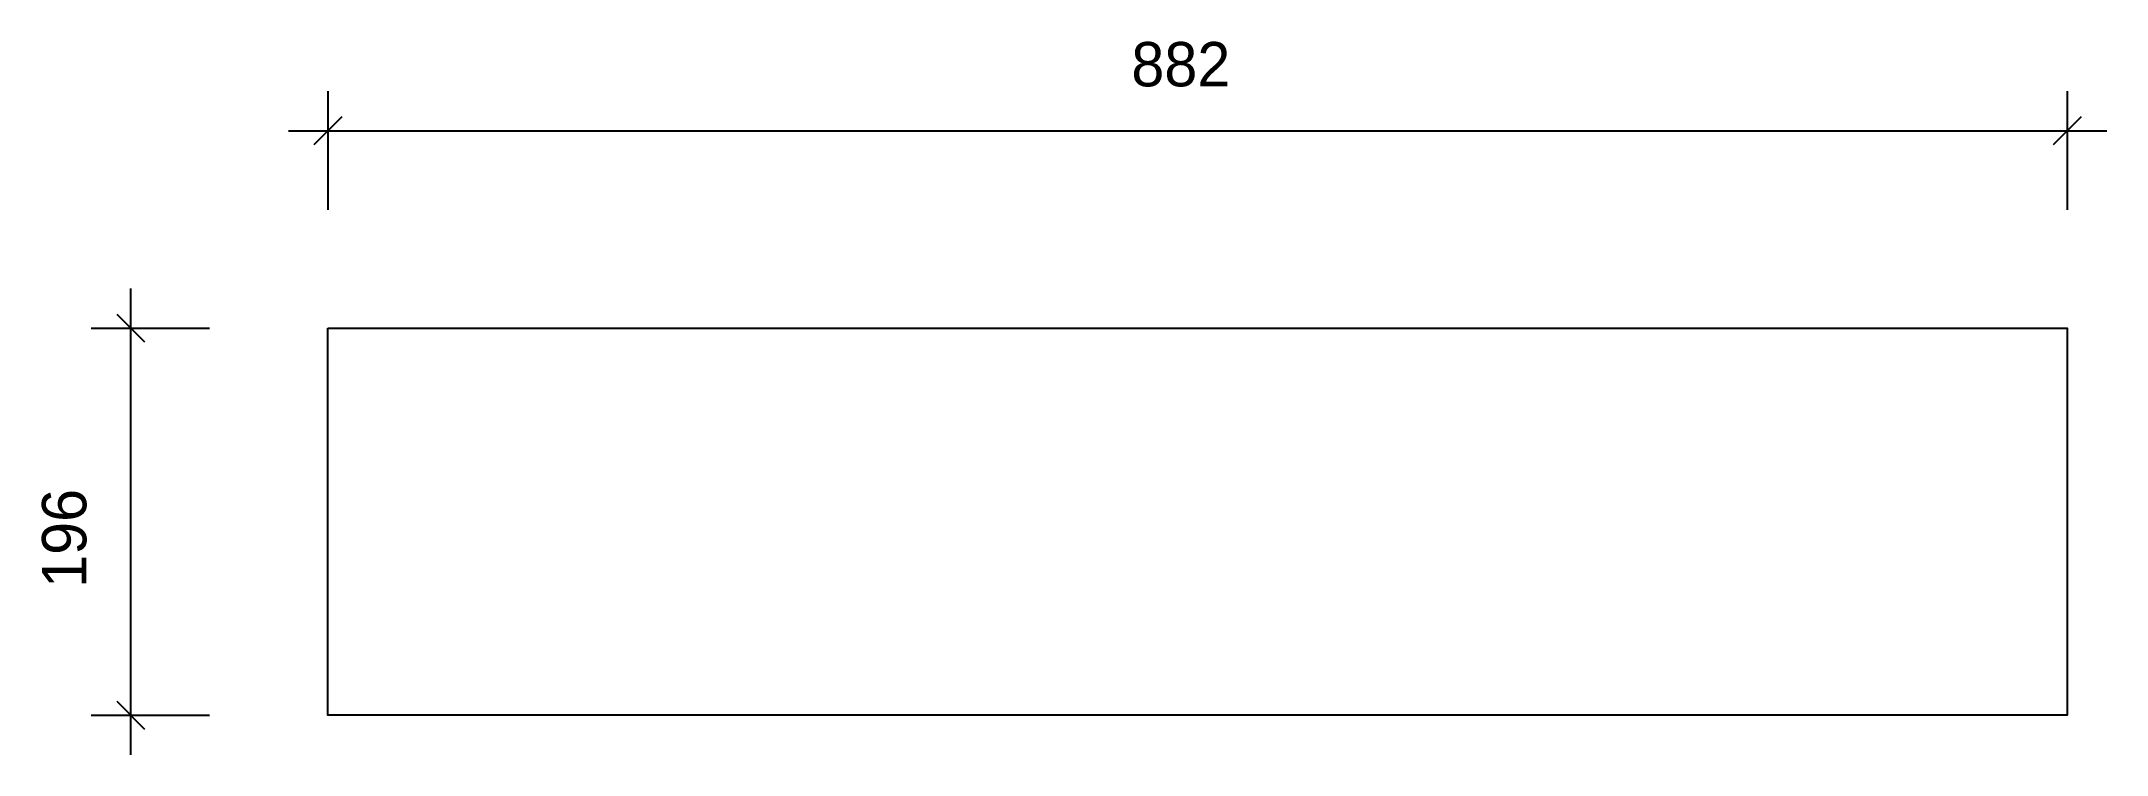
# Model space of a CAD drawing. Header units: millimetres. Extents: x -145 to 902, y -20 to 342.
import ezdxf
from ezdxf.enums import TextEntityAlignment as Align

# ---------------------------------------------------------------- set-up
doc = ezdxf.new("R2010")
doc.units = ezdxf.units.MM
for name, color, linetype in [('CONTOUR', 7, 'CONTINUOUS'), ('DIMLINES', 7, 'CONTINUOUS'), ('DIMLINESTEXT', 7, 'CONTINUOUS')]:
    doc.layers.add(name, color=color, linetype=linetype)

msp = doc.modelspace()

# ---------------------------------------------------------------- linework, layer by layer
at = {"layer": 'CONTOUR', "color": 0, "linetype": '0'}
msp.add_lwpolyline([(0, 196.25), (882, 196.25), (882, 0), (0, 0), (0, 196.25)], dxfattribs=at)
at = {"layer": 'DIMLINES', "color": 0}
for p, q in [((0, 316.25), (0, 256.25)), ((882, 316.25), (882, 256.25)), ((-20, 296.25), (902, 296.25)), ((7.071, 303.321), (-7.071, 289.179)), ((889.071, 303.321), (874.929, 289.179)), ((-100, -20), (-100, 216.25)), ((-107.071, 203.321), (-92.929, 189.179)), ((-120, 196.25), (-60, 196.25)), ((-120, 0), (-60, 0)), ((-107.071, 7.071), (-92.929, -7.071))]:
    msp.add_line(p, q, dxfattribs=at)

# ---------------------------------------------------------------- texts
at = {"layer": 'DIMLINESTEXT'}
msp.add_text('882', height=22.5, dxfattribs=at).set_placement((407.398, 341.25), align=Align.TOP_LEFT)
msp.add_text('196', height=22.5, rotation=90, dxfattribs=at).set_placement((-145, 64.523), align=Align.TOP_LEFT)

doc.saveas('drawing.dxf')
